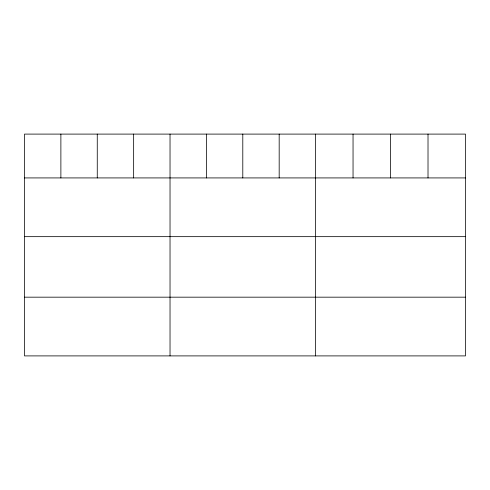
<?xml version="1.0" encoding="UTF-8"?>
<svg xmlns="http://www.w3.org/2000/svg" width="490" height="490" viewBox="0 0 490 490"><rect width="100%" height="100%" fill="white"/><g stroke="black" fill="none" stroke-linecap="round" stroke-linejoin="round"><path stroke-width="0.73" d="M465.5 177.925L465.5 355.899L24.5 355.899L24.5 134.101L465.5 134.101L465.5 177.925L24.5 177.925M24.5 236.658L465.5 236.658M24.5 297.173L465.5 297.173M428.015 134.101L428.015 177.925M390.53 134.101L390.53 177.925M353.045 134.101L353.045 177.925M315.56 134.101L315.56 355.899M279.178 134.101L279.178 177.925M242.795 134.101L242.795 177.925M206.413 134.101L206.413 177.925M170.03 134.101L170.03 355.899M133.648 134.101L133.648 177.925M97.265 134.101L97.265 177.925M60.883 134.101L60.883 177.925"/></g></svg>
